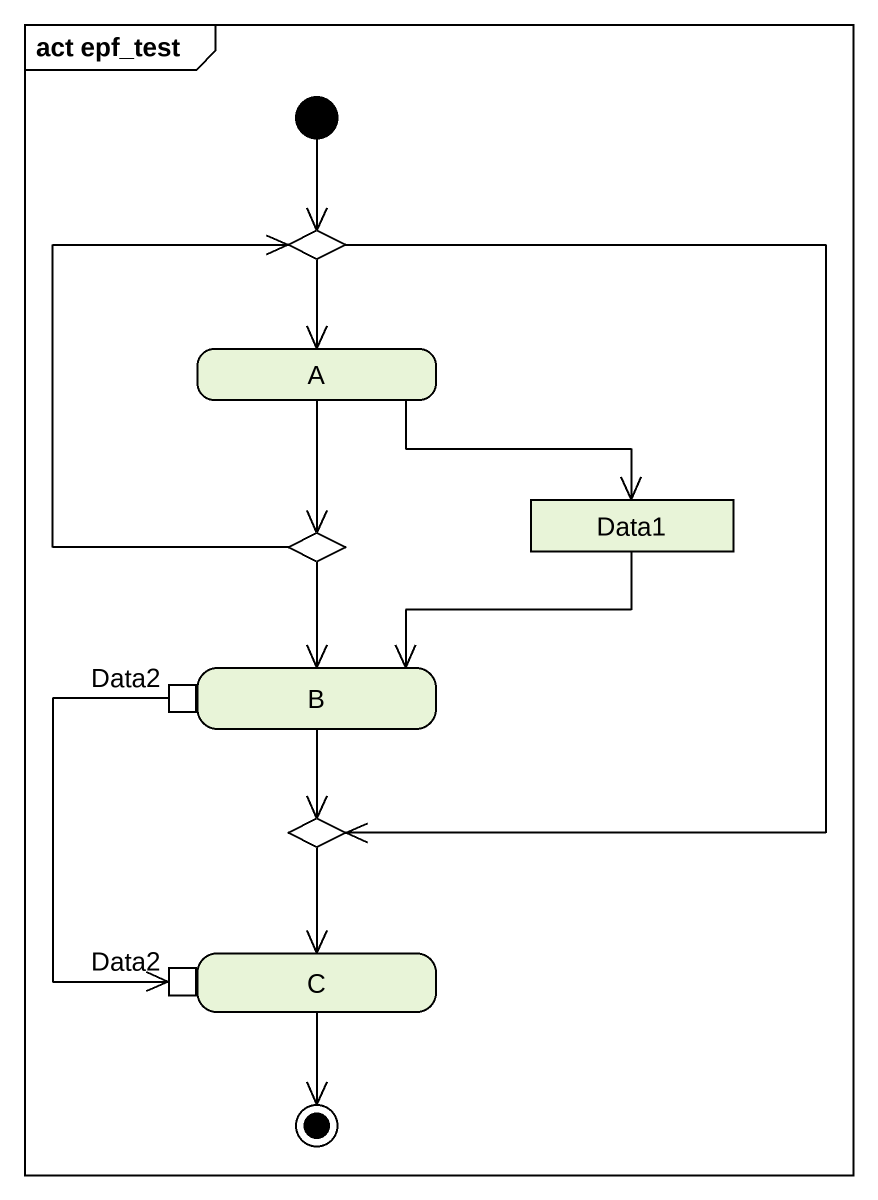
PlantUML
@startuml
mainframe act epf_test
hide empty description
state choice1 <<choice>>
state A
state Data1 <<object>>
state choice2 <<choice>>
state B {
  state Data2 <<outputPin>>
}
state choice3 <<choice>>
state C {
  state "Data2" as Data2_2 <<inputPin>>
}
[*] --> choice1
choice1 --> A
choice1 --> choice3
A -right-> Data1
A --> choice2
Data1 -left-> B
choice2 -up-> choice1
choice2 --> B
Data2 --> Data2_2
B --> choice3
choice3 --> C
C --> [*]
@enduml
